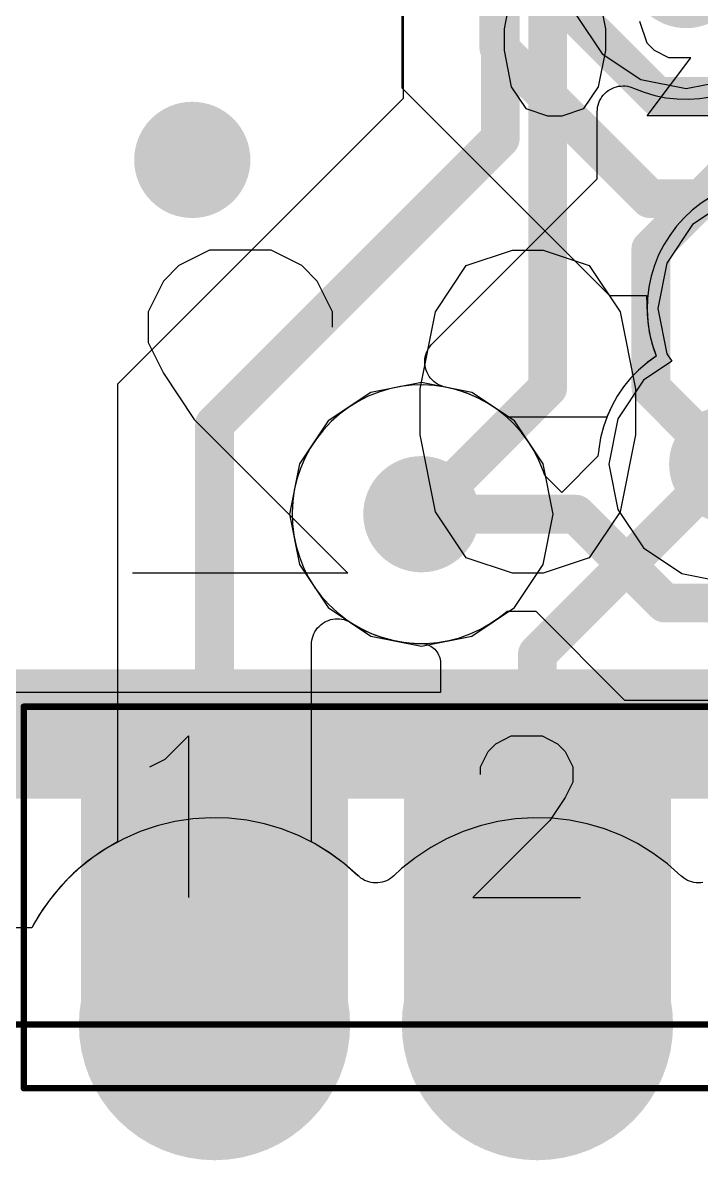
# Model space of a CAD drawing. Header units: millimetres. Extents: x 0 to 559, y 0 to 433.
# Drawn here: x 83.701 to 86.369, y 89.177 to 93.65 of the extents above; entities that cross this region are included whole.
import ezdxf

# ---------------------------------------------------------------- set-up
doc = ezdxf.new("R2010")
doc.units = ezdxf.units.MM
for name, color, linetype in [('BottomLayer', 5, 'Continuous'), ('BottomOverlay', 54, 'Continuous'), ('BottomPaste', 16, 'Continuous'), ('BottomSolder', 6, 'Continuous'), ('KeepOutLayer', 6, 'Continuous'), ('Mechanical12', 56, 'Continuous'), ('Mechanical9', 56, 'Continuous'), ('MidLayer1', 16, 'Continuous'), ('MidLayer2', 76, 'Continuous'), ('MultiLayer', 9, 'Continuous'), ('TopLayer', 1, 'Continuous'), ('TopSolder', 216, 'Continuous'), ('ViaHoleLayer', 16, 'Continuous')]:
    doc.layers.add(name, color=color, linetype=linetype)

# ---------------------------------------------------------------- blocks, each defined once
blk = doc.blocks.new('NCS36510_98')
at = {"layer": 'Mechanical9'}
for p, q in [((-2.5978, 5.059), (-2.7406, 5.0304)), ((-2.5121, 5.059), (-2.5978, 5.059)), ((-2.3693, 5.0304), (-2.5121, 5.059)), ((-2.7406, 5.0304), (-2.8263, 4.9733)), ((-2.8263, 4.9733), (-2.8548, 4.8876)), ((-2.8548, 4.8876), (-2.8548, 4.8305)), ((-2.8548, 4.8305), (-2.8263, 4.7448)), ((-2.8263, 4.7448), (-2.7406, 4.6876)), ((-2.7406, 4.6876), (-2.5978, 4.6591)), ((-2.5978, 4.6591), (-2.5121, 4.6591)), ((-2.5121, 4.6591), (-2.3693, 4.6876)), ((-2.5692, 4.4963), (-2.4835, 4.5248)), ((-2.8548, 4.1821), (-2.8548, 4.4963)), ((-2.8548, 4.4963), (-2.6263, 4.3249)), ((-2.5978, 4.4677), (-2.5692, 4.4963)), ((-2.6263, 4.4106), (-2.5978, 4.4677)), ((-2.6263, 4.3249), (-2.6263, 4.4106))]:
    blk.add_line(p, q, dxfattribs=at)
blk = doc.blocks.new('11X1MM_BOT_PAD_1_TO_11_SMD_100')
at = {"layer": 'BottomLayer'}
for points in [[(-6.85, -0.5), (-5.85, -0.5), (-6.85, 0.5), (-5.85, 0.5)], [(-5.58, -0.5), (-4.58, -0.5), (-5.58, 0.5), (-4.58, 0.5)]]:
    blk.add_solid(points, dxfattribs=at)
at = {"layer": 'BottomPaste'}
for points in [[(-6.85, -0.5), (-5.85, -0.5), (-6.85, 0.5), (-5.85, 0.5)], [(-5.58, -0.5), (-4.58, -0.5), (-5.58, 0.5), (-4.58, 0.5)]]:
    blk.add_solid(points, dxfattribs=at)
at = {"layer": 'BottomSolder'}
for points in [[(-6.8754, -0.5254), (-5.8246, -0.5254), (-6.8754, 0.5254), (-5.8246, 0.5254)], [(-5.6054, -0.5254), (-4.5546, -0.5254), (-5.6054, 0.5254), (-4.5546, 0.5254)]]:
    blk.add_solid(points, dxfattribs=at)
at = {"layer": 'Mechanical12', "const_width": 0.0254}
for points in [[(-7.1001, 0.7501), (7.1001, 0.7501)], [(-7.1001, -0.7501), (-7.1001, 0.7501)], [(-7.1001, -0.7501), (7.1001, -0.7501)]]:
    blk.add_lwpolyline(points, dxfattribs=at)
at = {"layer": 'Mechanical12', "const_width": 0.0127}
for points in [[(-7.1064, 0.7501, 1), (-7.0937, 0.7501, 1)], [(-7.1064, 0.7501, 1), (-7.0937, 0.7501, 1)], [(-7.1064, -0.7501, 1), (-7.0937, -0.7501, 1)], [(-7.1064, -0.7501, 1), (-7.0937, -0.7501, 1)]]:
    blk.add_lwpolyline(points, format="xyb", close=True, dxfattribs=at)
at = {"layer": 'Mechanical9'}
for p, q in [((-6.5435, 0.5442), (-6.4528, 0.6349)), ((-6.4528, 0.6349), (-6.4528, 0)), ((-5.2433, 0.6046), (-5.1828, 0.6349)), ((-5.1828, 0.6349), (-5.0619, 0.6349)), ((-5.0619, 0.6349), (-5.0015, 0.6046)), ((-5.2735, 0.5744), (-5.2433, 0.6046)), ((-5.0015, 0.6046), (-4.9712, 0.5744)), ((-6.604, 0.5139), (-6.5435, 0.5442)), ((-5.3038, 0.5139), (-5.2735, 0.5744)), ((-4.9712, 0.5744), (-4.941, 0.5139)), ((-5.3038, 0.4837), (-5.3038, 0.5139)), ((-4.941, 0.5139), (-4.941, 0.4535)), ((-4.941, 0.4535), (-4.9712, 0.393)), ((-4.9712, 0.393), (-5.0317, 0.3023)), ((-5.0317, 0.3023), (-5.334, 0)), ((-5.334, 0), (-4.9108, 0))]:
    blk.add_line(p, q, dxfattribs=at)

msp = doc.modelspace()

# ---------------------------------------------------------------- linework, layer by layer
at = {"layer": 'BottomLayer'}
for p, q in [((85.1916, 94.3214), (85.1916, 93.3943)), ((85.1916, 93.3943), (86.0085, 92.5774)), ((86.0085, 92.5774), (86.1535, 92.5774)), ((86.1535, 92.5774), (86.1568, 92.5048)), ((86.1568, 92.5048), (86.1568, 92.5048)), ((86.1568, 92.5048), (86.1607, 92.4606)), ((86.1607, 92.4606), (86.1684, 92.4169)), ((86.1684, 92.4169), (86.1799, 92.374)), ((86.1799, 92.374), (86.1921, 92.3397)), ((86.1921, 92.3397), (86.1561, 92.3138)), ((86.1921, 92.3397), (86.1921, 92.3397)), ((86.1225, 92.2848), (86.0916, 92.253)), ((86.1561, 92.3138), (86.1225, 92.2848)), ((86.0916, 92.253), (86.0635, 92.2186)), ((85.1007, 92.1979), (85.0595, 92.1814)), ((85.1432, 92.2107), (85.1007, 92.1979)), ((85.1866, 92.2197), (85.1432, 92.2107)), ((85.2306, 92.225), (85.1866, 92.2197)), ((85.275, 92.2263), (85.2306, 92.225)), ((85.3193, 92.2238), (85.275, 92.2263)), ((85.3632, 92.2175), (85.3193, 92.2238)), ((85.4064, 92.2074), (85.3632, 92.2175)), ((85.4485, 92.1935), (85.4064, 92.2074)), ((85.4893, 92.176), (85.4485, 92.1935)), ((86.0635, 92.2186), (86.0386, 92.1819)), ((85.0199, 92.1614), (84.9822, 92.1381)), ((85.0595, 92.1814), (85.0199, 92.1614)), ((85.5284, 92.155), (85.4893, 92.176)), ((85.5655, 92.1307), (85.5284, 92.155)), ((86.0386, 92.1819), (86.017, 92.1432)), ((84.9466, 92.1115), (84.9136, 92.082)), ((84.9822, 92.1381), (84.9466, 92.1115)), ((85.6003, 92.1033), (85.5655, 92.1307)), ((85.6326, 92.0729), (85.6003, 92.1033)), ((85.9988, 92.1027), (85.9842, 92.0608)), ((86.017, 92.1432), (85.9988, 92.1027)), ((84.9136, 92.082), (84.8832, 92.0496)), ((85.6622, 92.0398), (85.6326, 92.0729)), ((85.9842, 92.0608), (85.9733, 92.0178)), ((84.8557, 92.0148), (84.8314, 91.9777)), ((84.8832, 92.0496), (84.8557, 92.0148)), ((85.6888, 92.0043), (85.6622, 92.0398)), ((85.9733, 92.0178), (85.9662, 91.974)), ((84.8314, 91.9777), (84.8104, 91.9386)), ((85.7121, 91.9665), (85.6888, 92.0043)), ((85.7321, 91.9269), (85.7121, 91.9665)), ((85.966, 91.9724), (85.963, 91.9457)), ((85.9662, 91.974), (85.966, 91.9724)), ((84.8104, 91.9386), (84.793, 91.8978)), ((85.7486, 91.8857), (85.7321, 91.9269)), ((85.963, 91.9457), (85.8205, 91.8032)), ((84.793, 91.8978), (84.7791, 91.8557)), ((85.7542, 91.8695), (85.7486, 91.8858)), ((85.7486, 91.8858), (85.7486, 91.8857)), ((84.7791, 91.8557), (84.7689, 91.8125)), ((85.8205, 91.8032), (85.7542, 91.8695)), ((84.7689, 91.8125), (84.7626, 91.7686)), ((84.7626, 91.7686), (84.7601, 91.7243)), ((84.7601, 91.7243), (84.7615, 91.68)), ((84.7615, 91.68), (84.7667, 91.6359)), ((84.7667, 91.6359), (84.7758, 91.5925)), ((84.7758, 91.5925), (84.7886, 91.55)), ((84.7886, 91.55), (84.805, 91.5088)), ((84.805, 91.5088), (84.825, 91.4692)), ((84.825, 91.4692), (84.8484, 91.4315)), ((84.8484, 91.4315), (84.8749, 91.396)), ((84.8749, 91.396), (84.9045, 91.3629)), ((84.9045, 91.3629), (84.9368, 91.3325)), ((84.9368, 91.3325), (84.9717, 91.305)), ((84.9717, 91.305), (85.0088, 91.2807)), ((85.0088, 91.2807), (85.0479, 91.2598)), ((85.0479, 91.2598), (85.0886, 91.2423)), ((85.0886, 91.2423), (85.1308, 91.2284)), ((85.1308, 91.2284), (85.1739, 91.2182)), ((85.1739, 91.2182), (85.2179, 91.2119)), ((85.2179, 91.2119), (85.2621, 91.2094)), ((85.2621, 91.2094), (85.2675, 91.2094)), ((85.2675, 91.2094), (85.2742, 91.2091)), ((85.2742, 91.2091), (85.2808, 91.2082)), ((85.2808, 91.2082), (85.2873, 91.2067)), ((85.2873, 91.2067), (85.2936, 91.2047)), ((85.2936, 91.2047), (85.2997, 91.2021)), ((85.2997, 91.2021), (85.3056, 91.199)), ((85.3056, 91.199), (85.3112, 91.1954)), ((85.3112, 91.1954), (85.3165, 91.1914)), ((85.3165, 91.1914), (85.3214, 91.1869)), ((85.3214, 91.1869), (85.3258, 91.182)), ((85.3258, 91.182), (85.3299, 91.1767)), ((85.3299, 91.1767), (85.3334, 91.171)), ((85.3334, 91.171), (85.3365, 91.1651)), ((85.3365, 91.1651), (85.339, 91.159)), ((85.339, 91.159), (85.341, 91.1526)), ((85.341, 91.1526), (85.3424, 91.1461)), ((85.3424, 91.1461), (85.3432, 91.1396)), ((85.3432, 91.1396), (85.3435, 91.1332)), ((85.3435, 91.1332), (85.3435, 91.0163)), ((85.3435, 91.0163), (83.6498, 91.0163))]:
    msp.add_line(p, q, dxfattribs=at)
at = {"layer": 'BottomLayer', "const_width": 0.1524}
for points in [[(85.5731, 93.5523), (85.5731, 94.1634)], [(85.8779, 93.6788), (85.8779, 94.0369)], [(85.8779, 93.6788), (86.1954, 93.3613)], [(85.5731, 93.5523), (86.1665, 92.9589)], [(86.1954, 93.3613), (87.1375, 93.3613)], [(86.1665, 92.9589), (87.1664, 92.9589)], [(85.725, 91.1685), (86.4713, 91.9147)], [(85.725, 90.2109), (85.725, 91.1685)], [(85.725, 89.7108), (85.725, 90.2109)]]:
    msp.add_lwpolyline(points, dxfattribs=at)
at = {"layer": 'BottomLayer'}
for points, const_width in [([(85.8398, 93.6788, 1), (85.916, 93.6788, 1)], 0.0762), ([(85.8398, 93.6788, 1), (85.916, 93.6788, 1)], 0.0762), ([(85.535, 93.5523, 1), (85.6112, 93.5523, 1)], 0.0762), ([(85.535, 93.5523, 1), (85.6112, 93.5523, 1)], 0.0762), ([(86.1573, 93.3613, 1), (86.2335, 93.3613, 1)], 0.0762), ([(86.1573, 93.3613, 1), (86.2335, 93.3613, 1)], 0.0762), ([(84.266, 93.1111, 1), (84.4692, 93.1111, 1)], 0.2032), ([(86.1284, 92.9589, 1), (86.2046, 92.9589, 1)], 0.0762), ([(86.1284, 92.9589, 1), (86.2046, 92.9589, 1)], 0.0762), ([(86.3697, 91.9147, 1), (86.5729, 91.9147, 1)], 0.2032), ([(85.167, 91.7179, 1), (85.3702, 91.7179, 1)], 0.2032), ([(85.6869, 91.1685, 1), (85.7631, 91.1685, 1)], 0.0762), ([(85.6869, 91.1685, 1), (85.7631, 91.1685, 1)], 0.0762), ([(85.6869, 90.2109, 1), (85.7631, 90.2109, 1)], 0.0762), ([(85.6869, 90.2109, 1), (85.7631, 90.2109, 1)], 0.0762), ([(84.201, 89.7108, 1), (84.709, 89.7108, 1)], 0.508), ([(85.471, 89.7108, 1), (85.979, 89.7108, 1)], 0.508), ([(85.6869, 89.7108, 1), (85.7631, 89.7108, 1)], 0.0762)]:
    msp.add_lwpolyline(points, format="xyb", close=True, dxfattribs=dict(at, const_width=const_width))
at = {"layer": 'BottomOverlay'}
for p, q in [((84.4355, 92.7557), (84.3145, 92.6952)), ((84.6773, 92.7557), (84.4355, 92.7557)), ((84.7982, 92.6952), (84.6773, 92.7557)), ((85.4452, 92.6952), (85.6266, 92.7557)), ((85.6266, 92.7557), (85.7475, 92.7557)), ((85.7475, 92.7557), (85.9289, 92.6952)), ((84.3145, 92.6952), (84.2541, 92.6348)), ((84.8587, 92.6348), (84.7982, 92.6952)), ((85.3243, 92.5138), (85.4452, 92.6952)), ((85.9289, 92.6952), (86.0498, 92.5138)), ((84.2541, 92.6348), (84.1936, 92.5138)), ((84.9192, 92.5138), (84.8587, 92.6348)), ((84.1936, 92.5138), (84.1936, 92.3929)), ((84.9192, 92.4534), (84.9192, 92.5138)), ((85.2638, 92.2115), (85.3243, 92.5138)), ((86.0498, 92.5138), (86.1103, 92.2115)), ((84.1936, 92.3929), (84.2541, 92.272)), ((84.2541, 92.272), (84.375, 92.0906)), ((85.2638, 92.0301), (85.2638, 92.2115)), ((86.1103, 92.2115), (86.1103, 92.0301)), ((84.375, 92.0906), (84.9796, 91.486)), ((85.3243, 91.7278), (85.2638, 92.0301)), ((86.1103, 92.0301), (86.0498, 91.7278)), ((85.4452, 91.5464), (85.3243, 91.7278)), ((86.0498, 91.7278), (85.9289, 91.5464)), ((85.6266, 91.486), (85.4452, 91.5464)), ((85.9289, 91.5464), (85.7475, 91.486)), ((84.9796, 91.486), (84.1331, 91.486)), ((85.7475, 91.486), (85.6266, 91.486))]:
    msp.add_line(p, q, dxfattribs=at)
at = {"layer": 'BottomSolder'}
for points, const_width in [([(86.1954, 93.8578, 1), (86.424, 93.8578, 1)], 0.2286), ([(84.2533, 93.1111, 1), (84.4819, 93.1111, 1)], 0.2286), ([(86.357, 91.9147, 1), (86.5856, 91.9147, 1)], 0.2286), ([(85.1543, 91.7179, 1), (85.3829, 91.7179, 1)], 0.2286), ([(84.1883, 89.7108, 1), (84.7217, 89.7108, 1)], 0.5334), ([(85.4583, 89.7108, 1), (85.9917, 89.7108, 1)], 0.5334)]:
    msp.add_lwpolyline(points, format="xyb", close=True, dxfattribs=dict(at, const_width=const_width))
at = {"layer": 'KeepOutLayer', "const_width": 0.0254}
msp.add_lwpolyline([(72.6181, 89.7108), (99.2604, 89.7108)], dxfattribs=at)
at = {"layer": 'MidLayer1'}
for p, q in [((85.879, 93.6794), (85.9801, 93.5282)), ((85.9801, 93.5282), (86.1313, 93.4272)), ((86.1313, 93.4272), (86.3097, 93.3917)), ((86.3097, 93.3917), (86.4881, 93.4272)), ((86.4864, 92.9578), (86.3352, 92.8567)), ((86.3352, 92.8567), (86.2341, 92.7055)), ((86.2341, 92.7055), (86.1986, 92.5271)), ((86.1986, 92.5271), (86.2341, 92.3487)), ((86.2341, 92.3487), (86.2538, 92.3193)), ((86.2538, 92.3193), (86.1416, 92.2443)), ((85.2686, 92.2363), (85.0702, 92.1969)), ((85.2686, 92.2363), (85.0702, 92.1969)), ((85.467, 92.1969), (85.2686, 92.2363)), ((85.467, 92.1969), (85.2686, 92.2363)), ((86.1416, 92.2443), (86.0406, 92.0931)), ((85.0702, 92.1969), (84.9019, 92.0845)), ((85.0702, 92.1969), (84.9019, 92.0845)), ((85.6352, 92.0845), (85.467, 92.1969)), ((85.6352, 92.0845), (85.467, 92.1969)), ((84.9019, 92.0845), (84.7896, 91.9163)), ((84.9019, 92.0845), (84.7896, 91.9163)), ((85.7476, 91.9163), (85.6352, 92.0845)), ((85.7476, 91.9163), (85.6352, 92.0845)), ((86.0406, 92.0931), (86.0051, 91.9147)), ((84.7896, 91.9163), (84.7501, 91.7179)), ((84.7896, 91.9163), (84.7501, 91.7179)), ((85.787, 91.7179), (85.7476, 91.9163)), ((85.787, 91.7179), (85.7476, 91.9163)), ((86.0051, 91.9147), (86.0406, 91.7363)), ((84.7501, 91.7179), (84.7896, 91.5195)), ((84.7501, 91.7179), (84.7896, 91.5195)), ((85.7476, 91.5195), (85.787, 91.7179)), ((85.7476, 91.5195), (85.787, 91.7179)), ((85.787, 91.7179), (85.787, 91.7179)), ((86.0406, 91.7363), (86.1416, 91.5851)), ((86.1416, 91.5851), (86.2929, 91.4841)), ((84.7896, 91.5195), (84.9019, 91.3513)), ((84.7896, 91.5195), (84.9019, 91.3513)), ((85.6352, 91.3513), (85.7476, 91.5195)), ((85.6352, 91.3513), (85.7476, 91.5195)), ((86.2929, 91.4841), (86.4713, 91.4486)), ((84.9019, 91.3513), (85.0702, 91.2389)), ((84.9019, 91.3513), (85.0702, 91.2389)), ((85.467, 91.2389), (85.6352, 91.3513)), ((85.467, 91.2389), (85.6352, 91.3513)), ((85.0702, 91.2389), (85.2686, 91.1994)), ((85.0702, 91.2389), (85.2686, 91.1994)), ((85.2686, 91.1994), (85.467, 91.2389)), ((85.2686, 91.1994), (85.467, 91.2389)), ((84.2301, 90.4924), (84.1629, 90.4698)), ((84.2991, 90.509), (84.2301, 90.4924)), ((84.3693, 90.5195), (84.2991, 90.509)), ((84.4401, 90.5239), (84.3693, 90.5195)), ((84.511, 90.5221), (84.4401, 90.5239)), ((84.5815, 90.5142), (84.511, 90.5221)), ((84.6511, 90.5001), (84.5815, 90.5142)), ((84.7191, 90.48), (84.6511, 90.5001)), ((85.5001, 90.4924), (85.4329, 90.4698)), ((85.5691, 90.509), (85.5001, 90.4924)), ((85.6393, 90.5195), (85.5691, 90.509)), ((85.7101, 90.5239), (85.6393, 90.5195)), ((85.781, 90.5221), (85.7101, 90.5239)), ((85.8515, 90.5142), (85.781, 90.5221)), ((85.9211, 90.5001), (85.8515, 90.5142)), ((85.9891, 90.48), (85.9211, 90.5001)), ((84.1629, 90.4698), (84.0978, 90.4414)), ((84.7851, 90.4541), (84.7191, 90.48)), ((84.8487, 90.4225), (84.7851, 90.4541)), ((85.4329, 90.4698), (85.3678, 90.4414)), ((86.0551, 90.4541), (85.9891, 90.48)), ((86.1187, 90.4225), (86.0551, 90.4541)), ((84.0355, 90.4075), (83.9764, 90.3683)), ((84.0978, 90.4414), (84.0355, 90.4075)), ((84.9092, 90.3854), (84.8487, 90.4225)), ((85.3055, 90.4075), (85.2464, 90.3683)), ((85.3678, 90.4414), (85.3055, 90.4075)), ((86.1792, 90.3854), (86.1187, 90.4225)), ((83.9764, 90.3683), (83.9209, 90.3241)), ((84.9663, 90.3433), (84.9092, 90.3854)), ((85.2464, 90.3683), (85.1909, 90.3241)), ((86.2363, 90.3433), (86.1792, 90.3854)), ((83.9209, 90.3241), (83.8695, 90.2752)), ((85.0195, 90.2963), (84.9663, 90.3433)), ((85.1909, 90.3241), (85.1606, 90.2962)), ((86.2895, 90.2963), (86.2363, 90.3433)), ((83.8695, 90.2752), (83.8225, 90.222)), ((85.0194, 90.2962), (85.0195, 90.2963)), ((85.0233, 90.2927), (85.0194, 90.2962)), ((85.0303, 90.2872), (85.0233, 90.2927)), ((85.0377, 90.2823), (85.0303, 90.2872)), ((85.0454, 90.2781), (85.0377, 90.2823)), ((85.0536, 90.2745), (85.0454, 90.2781)), ((85.062, 90.2717), (85.0536, 90.2745)), ((85.0706, 90.2697), (85.062, 90.2717)), ((85.0794, 90.2683), (85.0706, 90.2697)), ((85.0882, 90.2678), (85.0794, 90.2683)), ((85.0971, 90.268), (85.0882, 90.2678)), ((85.1059, 90.269), (85.0971, 90.268)), ((85.1146, 90.2708), (85.1059, 90.269)), ((85.1231, 90.2733), (85.1146, 90.2708)), ((85.1313, 90.2766), (85.1231, 90.2733)), ((85.1392, 90.2805), (85.1313, 90.2766)), ((85.1468, 90.2851), (85.1392, 90.2805)), ((85.1539, 90.2904), (85.1468, 90.2851)), ((85.1606, 90.2963), (85.1539, 90.2904)), ((85.1606, 90.2962), (85.1606, 90.2963)), ((86.2894, 90.2962), (86.2895, 90.2963)), ((86.2933, 90.2927), (86.2894, 90.2962)), ((86.3003, 90.2872), (86.2933, 90.2927)), ((86.3077, 90.2823), (86.3003, 90.2872)), ((86.3154, 90.2781), (86.3077, 90.2823)), ((86.3236, 90.2745), (86.3154, 90.2781)), ((86.332, 90.2717), (86.3236, 90.2745)), ((86.3406, 90.2697), (86.332, 90.2717)), ((86.3494, 90.2683), (86.3406, 90.2697)), ((86.3582, 90.2678), (86.3494, 90.2683)), ((86.3671, 90.268), (86.3582, 90.2678)), ((86.3759, 90.269), (86.3671, 90.268)), ((83.8225, 90.222), (83.7803, 90.165)), ((83.7803, 90.165), (83.7433, 90.1044)), ((83.7364, 90.0918), (80.5472, 90.0918)), ((83.7433, 90.1044), (83.7364, 90.0918))]:
    msp.add_line(p, q, dxfattribs=at)
for points, const_width in [([(84.266, 93.1111, 1), (84.4692, 93.1111, 1)], 0.2032), ([(86.3697, 91.9147, 1), (86.5729, 91.9147, 1)], 0.2032), ([(85.167, 91.7179, 1), (85.3702, 91.7179, 1)], 0.2032), ([(84.201, 89.7108, 1), (84.709, 89.7108, 1)], 0.508), ([(85.471, 89.7108, 1), (85.979, 89.7108, 1)], 0.508)]:
    msp.add_lwpolyline(points, format="xyb", close=True, dxfattribs=dict(at, const_width=const_width))
at = {"layer": 'MidLayer2'}
for p, q in [((85.1972, 93.9734), (85.1972, 93.3531)), ((86.0268, 93.3959), (86.0353, 93.3986)), ((86.0353, 93.3986), (86.0439, 93.4006)), ((86.0439, 93.4006), (86.0527, 93.4017)), ((86.0527, 93.4017), (86.0615, 93.4021)), ((86.0615, 93.4021), (86.0704, 93.4018)), ((86.0704, 93.4018), (86.0792, 93.4007)), ((86.0792, 93.4007), (86.0879, 93.3988)), ((86.0879, 93.3988), (86.0963, 93.3961)), ((85.1972, 93.3531), (84.0735, 92.2294)), ((85.9737, 93.3511), (85.9784, 93.3586)), ((85.9784, 93.3586), (85.9838, 93.3657)), ((85.9838, 93.3657), (85.9898, 93.3722)), ((85.9898, 93.3722), (85.9963, 93.3782)), ((85.9963, 93.3782), (86.0033, 93.3836)), ((86.0033, 93.3836), (86.0108, 93.3884)), ((86.0108, 93.3884), (86.0186, 93.3925)), ((86.0186, 93.3925), (86.0268, 93.3959)), ((86.0963, 93.3961), (86.103, 93.3933)), ((86.103, 93.3933), (86.1029, 93.3932)), ((86.1029, 93.3932), (86.1442, 93.377)), ((86.1442, 93.377), (86.1868, 93.3644)), ((86.1868, 93.3644), (86.2302, 93.3556)), ((86.2302, 93.3556), (86.2743, 93.3506)), ((86.3629, 93.3521), (86.4068, 93.3587)), ((85.9602, 93.3003), (85.9606, 93.3092)), ((85.9606, 93.3092), (85.9617, 93.3179)), ((85.9617, 93.3179), (85.9636, 93.3266)), ((85.9636, 93.3266), (85.9662, 93.3351)), ((85.9662, 93.3351), (85.9696, 93.3433)), ((85.9696, 93.3433), (85.9737, 93.3511)), ((86.2743, 93.3506), (86.3187, 93.3494)), ((86.3187, 93.3494), (86.3629, 93.3521)), ((85.9602, 93.0372), (85.9602, 93.3003)), ((85.3117, 92.3889), (85.9602, 93.0372)), ((86.4059, 92.9648), (86.3688, 92.9406)), ((86.3339, 92.9132), (86.3015, 92.8829)), ((86.3688, 92.9406), (86.3339, 92.9132)), ((86.3015, 92.8829), (86.2718, 92.8499)), ((86.2718, 92.8499), (86.2452, 92.8144)), ((86.2218, 92.7767), (86.2017, 92.7372)), ((86.2452, 92.8144), (86.2218, 92.7767)), ((86.2017, 92.7372), (86.1852, 92.696)), ((86.1852, 92.696), (86.1723, 92.6536)), ((86.1723, 92.6536), (86.1631, 92.6101)), ((86.1631, 92.6101), (86.1578, 92.5661)), ((86.1578, 92.5661), (86.1563, 92.5218)), ((86.1563, 92.5218), (86.1587, 92.4775)), ((86.1587, 92.4775), (86.165, 92.4335)), ((86.165, 92.4335), (86.175, 92.3903)), ((85.2922, 92.3613), (85.2964, 92.3691)), ((85.2964, 92.3691), (85.3012, 92.3765)), ((85.3012, 92.3765), (85.3067, 92.3835)), ((85.3067, 92.3835), (85.3117, 92.3889)), ((86.175, 92.3903), (86.1888, 92.3482)), ((85.282, 92.3185), (85.2825, 92.3273)), ((85.2825, 92.3273), (85.2838, 92.3361)), ((85.2838, 92.3361), (85.2859, 92.3447)), ((85.2859, 92.3447), (85.2886, 92.3531)), ((85.2886, 92.3531), (85.2922, 92.3613)), ((86.1921, 92.3397), (86.1561, 92.3137)), ((86.1888, 92.3482), (86.1921, 92.3397)), ((86.1921, 92.3397), (86.1921, 92.3397)), ((85.2823, 92.3096), (85.282, 92.3185)), ((85.2833, 92.3008), (85.2823, 92.3096)), ((85.2851, 92.2921), (85.2833, 92.3008)), ((85.2877, 92.2837), (85.2851, 92.2921)), ((85.2909, 92.2754), (85.2877, 92.2837)), ((86.1225, 92.2848), (86.0916, 92.253)), ((86.1561, 92.3137), (86.1225, 92.2848)), ((85.2949, 92.2675), (85.2909, 92.2754)), ((85.2996, 92.26), (85.2949, 92.2675)), ((85.3049, 92.2529), (85.2996, 92.26)), ((85.3108, 92.2462), (85.3049, 92.2529)), ((85.3172, 92.2402), (85.3108, 92.2462)), ((85.3242, 92.2347), (85.3172, 92.2402)), ((85.3316, 92.2298), (85.3242, 92.2347)), ((86.0916, 92.253), (86.0635, 92.2186)), ((84.0735, 92.2294), (84.0735, 90.4291)), ((85.3394, 92.2256), (85.3316, 92.2298)), ((85.3475, 92.2221), (85.3394, 92.2256)), ((85.356, 92.2193), (85.3475, 92.2221)), ((85.3646, 92.2173), (85.356, 92.2193)), ((85.3646, 92.2172), (85.3646, 92.2173)), ((85.369, 92.2164), (85.3646, 92.2172)), ((85.4121, 92.2057), (85.369, 92.2164)), ((85.4541, 92.1913), (85.4121, 92.2057)), ((85.4946, 92.1734), (85.4541, 92.1913)), ((86.0635, 92.2186), (86.0385, 92.182)), ((85.5335, 92.1519), (85.4946, 92.1734)), ((85.5703, 92.1272), (85.5335, 92.1519)), ((86.0385, 92.182), (86.0169, 92.1433)), ((85.6048, 92.0993), (85.5703, 92.1272)), ((85.9987, 92.1028), (85.9973, 92.0994)), ((86.0169, 92.1433), (85.9987, 92.1028)), ((85.6049, 92.0994), (85.6048, 92.0993)), ((85.9973, 92.0994), (85.6049, 92.0994)), ((84.8873, 91.293), (84.8952, 91.2971)), ((84.8952, 91.2971), (84.9034, 91.3005)), ((84.9034, 91.3005), (84.9118, 91.3032)), ((84.9118, 91.3032), (84.9205, 91.3051)), ((84.9205, 91.3051), (84.9293, 91.3063)), ((84.9293, 91.3063), (84.9381, 91.3066)), ((84.9381, 91.3066), (84.947, 91.3063)), ((84.947, 91.3063), (84.9558, 91.3051)), ((84.9558, 91.3051), (84.9644, 91.3032)), ((84.9644, 91.3032), (84.9729, 91.3005)), ((84.9729, 91.3005), (84.981, 91.2971)), ((84.981, 91.2971), (84.9889, 91.293)), ((85.5395, 91.2875), (85.5759, 91.3128)), ((85.5759, 91.3128), (85.5914, 91.3249)), ((85.5914, 91.3249), (85.6054, 91.3364)), ((85.6054, 91.3364), (85.7181, 91.3364)), ((85.7181, 91.3364), (86.0676, 90.9869)), ((84.846, 91.248), (84.8501, 91.2558)), ((84.8501, 91.2558), (84.8549, 91.2633)), ((84.8549, 91.2633), (84.8603, 91.2704)), ((84.8603, 91.2704), (84.8663, 91.2769)), ((84.8663, 91.2769), (84.8728, 91.2829)), ((84.8728, 91.2829), (84.8798, 91.2883)), ((84.8798, 91.2883), (84.8873, 91.293)), ((84.9889, 91.293), (84.993, 91.2904)), ((84.993, 91.2904), (84.993, 91.2905)), ((84.993, 91.2905), (85.0313, 91.2681)), ((85.0313, 91.2681), (85.0714, 91.2491)), ((85.4606, 91.247), (85.5009, 91.2656)), ((85.5009, 91.2656), (85.5395, 91.2875)), ((84.8365, 91.205), (84.8369, 91.2139)), ((84.8369, 91.2139), (84.8381, 91.2227)), ((84.8381, 91.2227), (84.84, 91.2313)), ((84.84, 91.2313), (84.8426, 91.2398)), ((84.8426, 91.2398), (84.846, 91.248)), ((85.0714, 91.2491), (85.113, 91.2337)), ((85.113, 91.2337), (85.1558, 91.222)), ((85.1558, 91.222), (85.1995, 91.2141)), ((85.1995, 91.2141), (85.2436, 91.21)), ((85.2436, 91.21), (85.288, 91.2097)), ((85.288, 91.2097), (85.3322, 91.2134)), ((85.3322, 91.2134), (85.3759, 91.2208)), ((85.3759, 91.2208), (85.4189, 91.2321)), ((85.4189, 91.2321), (85.4606, 91.247)), ((84.8365, 90.4291), (84.8365, 91.205)), ((86.0676, 90.9869), (88.0029, 90.9869)), ((85.5001, 90.4924), (85.4329, 90.4698)), ((85.5691, 90.509), (85.5001, 90.4924)), ((85.6393, 90.5195), (85.5691, 90.509)), ((85.7101, 90.5239), (85.6393, 90.5195)), ((85.781, 90.5221), (85.7101, 90.5239)), ((85.8515, 90.5142), (85.781, 90.5221)), ((85.9211, 90.5001), (85.8515, 90.5142)), ((85.9891, 90.48), (85.9211, 90.5001)), ((85.4329, 90.4698), (85.3678, 90.4414)), ((86.0551, 90.4541), (85.9891, 90.48)), ((86.1187, 90.4225), (86.0551, 90.4541)), ((84.0735, 90.4291), (84.0124, 90.3931)), ((84.0735, 90.4291), (84.0735, 90.4291)), ((84.8486, 90.4224), (84.8365, 90.4291)), ((84.9091, 90.3854), (84.8486, 90.4224)), ((85.3055, 90.4075), (85.2464, 90.3683)), ((85.3678, 90.4414), (85.3055, 90.4075)), ((86.1792, 90.3854), (86.1187, 90.4225)), ((84.0124, 90.3931), (83.9546, 90.3519)), ((84.9662, 90.3432), (84.9091, 90.3854)), ((85.2464, 90.3683), (85.1909, 90.3241)), ((86.2363, 90.3433), (86.1792, 90.3854)), ((83.9546, 90.3519), (83.9006, 90.3058)), ((85.0193, 90.2962), (84.9662, 90.3432)), ((85.1909, 90.3241), (85.1606, 90.2962)), ((86.2895, 90.2963), (86.2363, 90.3433)), ((83.9006, 90.3058), (83.8508, 90.2553)), ((85.0194, 90.2962), (85.0193, 90.2962)), ((85.0233, 90.2927), (85.0194, 90.2962)), ((85.0303, 90.2872), (85.0233, 90.2927)), ((85.0377, 90.2823), (85.0303, 90.2872)), ((85.0454, 90.2781), (85.0377, 90.2823)), ((85.0536, 90.2745), (85.0454, 90.2781)), ((85.062, 90.2717), (85.0536, 90.2745)), ((85.0706, 90.2697), (85.062, 90.2717)), ((85.0794, 90.2683), (85.0706, 90.2697)), ((85.0882, 90.2678), (85.0794, 90.2683)), ((85.0971, 90.268), (85.0882, 90.2678)), ((85.1059, 90.269), (85.0971, 90.268)), ((85.1146, 90.2708), (85.1059, 90.269)), ((85.1231, 90.2733), (85.1146, 90.2708)), ((85.1313, 90.2766), (85.1231, 90.2733)), ((85.1392, 90.2805), (85.1313, 90.2766)), ((85.1468, 90.2851), (85.1392, 90.2805)), ((85.1539, 90.2904), (85.1468, 90.2851)), ((85.1606, 90.2963), (85.1539, 90.2904)), ((85.1606, 90.2962), (85.1606, 90.2963)), ((86.2894, 90.2962), (86.2895, 90.2963)), ((86.2933, 90.2927), (86.2894, 90.2962)), ((86.3003, 90.2872), (86.2933, 90.2927)), ((86.3077, 90.2823), (86.3003, 90.2872)), ((86.3154, 90.2781), (86.3077, 90.2823)), ((86.3236, 90.2745), (86.3154, 90.2781)), ((86.332, 90.2717), (86.3236, 90.2745)), ((86.3406, 90.2697), (86.332, 90.2717)), ((86.3494, 90.2683), (86.3406, 90.2697)), ((86.3582, 90.2678), (86.3494, 90.2683)), ((86.3671, 90.268), (86.3582, 90.2678)), ((86.3759, 90.269), (86.3671, 90.268)), ((83.8508, 90.2553), (83.8057, 90.2005)), ((83.8057, 90.2005), (83.7655, 90.1421)), ((83.7655, 90.1421), (83.7364, 90.0918)), ((83.7364, 90.0918), (80.5472, 90.0918))]:
    msp.add_line(p, q, dxfattribs=at)
at = {"layer": 'MidLayer2', "const_width": 0.1524}
for points in [[(85.5787, 93.1951), (85.5787, 93.8154)], [(84.455, 92.0714), (85.5787, 93.1951)], [(84.455, 89.7108), (84.455, 92.0714)], [(85.2686, 91.7179), (85.8761, 91.7179)], [(85.8761, 91.7179), (86.2256, 91.3684)], [(86.2256, 91.3684), (87.8449, 91.3684)]]:
    msp.add_lwpolyline(points, dxfattribs=at)
at = {"layer": 'MidLayer2'}
for points, const_width in [([(84.266, 93.1111, 1), (84.4692, 93.1111, 1)], 0.2032), ([(85.5406, 93.1951, 1), (85.6168, 93.1951, 1)], 0.0762), ([(85.5406, 93.1951, 1), (85.6168, 93.1951, 1)], 0.0762), ([(84.4169, 92.0714, 1), (84.4931, 92.0714, 1)], 0.0762), ([(84.4169, 92.0714, 1), (84.4931, 92.0714, 1)], 0.0762), ([(86.3697, 91.9147, 1), (86.5729, 91.9147, 1)], 0.2032), ([(85.167, 91.7179, 1), (85.3702, 91.7179, 1)], 0.2032), ([(85.2305, 91.7179, 1), (85.3067, 91.7179, 1)], 0.0762), ([(85.838, 91.7179, 1), (85.9142, 91.7179, 1)], 0.0762), ([(85.838, 91.7179, 1), (85.9142, 91.7179, 1)], 0.0762), ([(86.1875, 91.3684, 1), (86.2637, 91.3684, 1)], 0.0762), ([(86.1875, 91.3684, 1), (86.2637, 91.3684, 1)], 0.0762), ([(84.201, 89.7108, 1), (84.709, 89.7108, 1)], 0.508), ([(85.471, 89.7108, 1), (85.979, 89.7108, 1)], 0.508), ([(84.4169, 89.7108, 1), (84.4931, 89.7108, 1)], 0.0762)]:
    msp.add_lwpolyline(points, format="xyb", close=True, dxfattribs=dict(at, const_width=const_width))
at = {"layer": 'MultiLayer'}
for points, const_width in [([(84.266, 93.1111, 1), (84.4692, 93.1111, 1)], 0.2032), ([(86.3697, 91.9147, 1), (86.5729, 91.9147, 1)], 0.2032), ([(85.167, 91.7179, 1), (85.3702, 91.7179, 1)], 0.2032), ([(84.201, 89.7108, 1), (84.709, 89.7108, 1)], 0.508), ([(85.471, 89.7108, 1), (85.979, 89.7108, 1)], 0.508)]:
    msp.add_lwpolyline(points, format="xyb", close=True, dxfattribs=dict(at, const_width=const_width))
at = {"layer": 'TopLayer'}
for points, const_width in [([(85.7656, 92.215), (85.7656, 94.406)], 0.1524), ([(86.171, 92.7608), (87.2993, 93.8891)], 0.1524), ([(86.171, 92.215), (86.171, 92.7608)], 0.1524), ([(85.2686, 91.7179), (85.7656, 92.215)], 0.1524), ([(86.171, 92.215), (86.4713, 91.9147)], 0.1524), ([(83.3412, 90.8538), (88.6752, 90.8538)], 0.508)]:
    msp.add_lwpolyline(points, dxfattribs=dict(at, const_width=const_width))
for points, const_width in [([(84.266, 93.1111, 1), (84.4692, 93.1111, 1)], 0.2032), ([(86.1329, 92.7608, 1), (86.2091, 92.7608, 1)], 0.0762), ([(86.1329, 92.7608, 1), (86.2091, 92.7608, 1)], 0.0762), ([(85.7275, 92.215, 1), (85.8037, 92.215, 1)], 0.0762), ([(85.7275, 92.215, 1), (85.8037, 92.215, 1)], 0.0762), ([(86.1329, 92.215, 1), (86.2091, 92.215, 1)], 0.0762), ([(86.1329, 92.215, 1), (86.2091, 92.215, 1)], 0.0762), ([(86.3697, 91.9147, 1), (86.5729, 91.9147, 1)], 0.2032), ([(85.167, 91.7179, 1), (85.3702, 91.7179, 1)], 0.2032), ([(85.2305, 91.7179, 1), (85.3067, 91.7179, 1)], 0.0762), ([(84.201, 89.7108, 1), (84.709, 89.7108, 1)], 0.508), ([(85.471, 89.7108, 1), (85.979, 89.7108, 1)], 0.508)]:
    msp.add_lwpolyline(points, format="xyb", close=True, dxfattribs=dict(at, const_width=const_width))
at = {"layer": 'TopSolder'}
for points, const_width in [([(86.1954, 93.8578, 1), (86.424, 93.8578, 1)], 0.2286), ([(84.2533, 93.1111, 1), (84.4819, 93.1111, 1)], 0.2286), ([(86.357, 91.9147, 1), (86.5856, 91.9147, 1)], 0.2286), ([(85.1543, 91.7179, 1), (85.3829, 91.7179, 1)], 0.2286), ([(84.1883, 89.7108, 1), (84.7217, 89.7108, 1)], 0.5334), ([(85.4583, 89.7108, 1), (85.9917, 89.7108, 1)], 0.5334)]:
    msp.add_lwpolyline(points, format="xyb", close=True, dxfattribs=dict(at, const_width=const_width))
at = {"layer": 'ViaHoleLayer'}
for points, const_width in [([(84.3168, 93.1111, 1), (84.4184, 93.1111, 1)], 0.1016), ([(85.2178, 91.7179, 1), (85.3194, 91.7179, 1)], 0.1016), ([(84.328, 89.7108, 1), (84.582, 89.7108, 1)], 0.254), ([(85.598, 89.7108, 1), (85.852, 89.7108, 1)], 0.254)]:
    msp.add_lwpolyline(points, format="xyb", close=True, dxfattribs=dict(at, const_width=const_width))

# ---------------------------------------------------------------- block references
at = {"rotation": 90}
msp.add_blockref('NCS36510_98', (90.6526, 96.139), dxfattribs=at)
msp.add_blockref('11X1MM_BOT_PAD_1_TO_11_SMD_100', (90.805, 90.2109))

doc.saveas('drawing.dxf')
